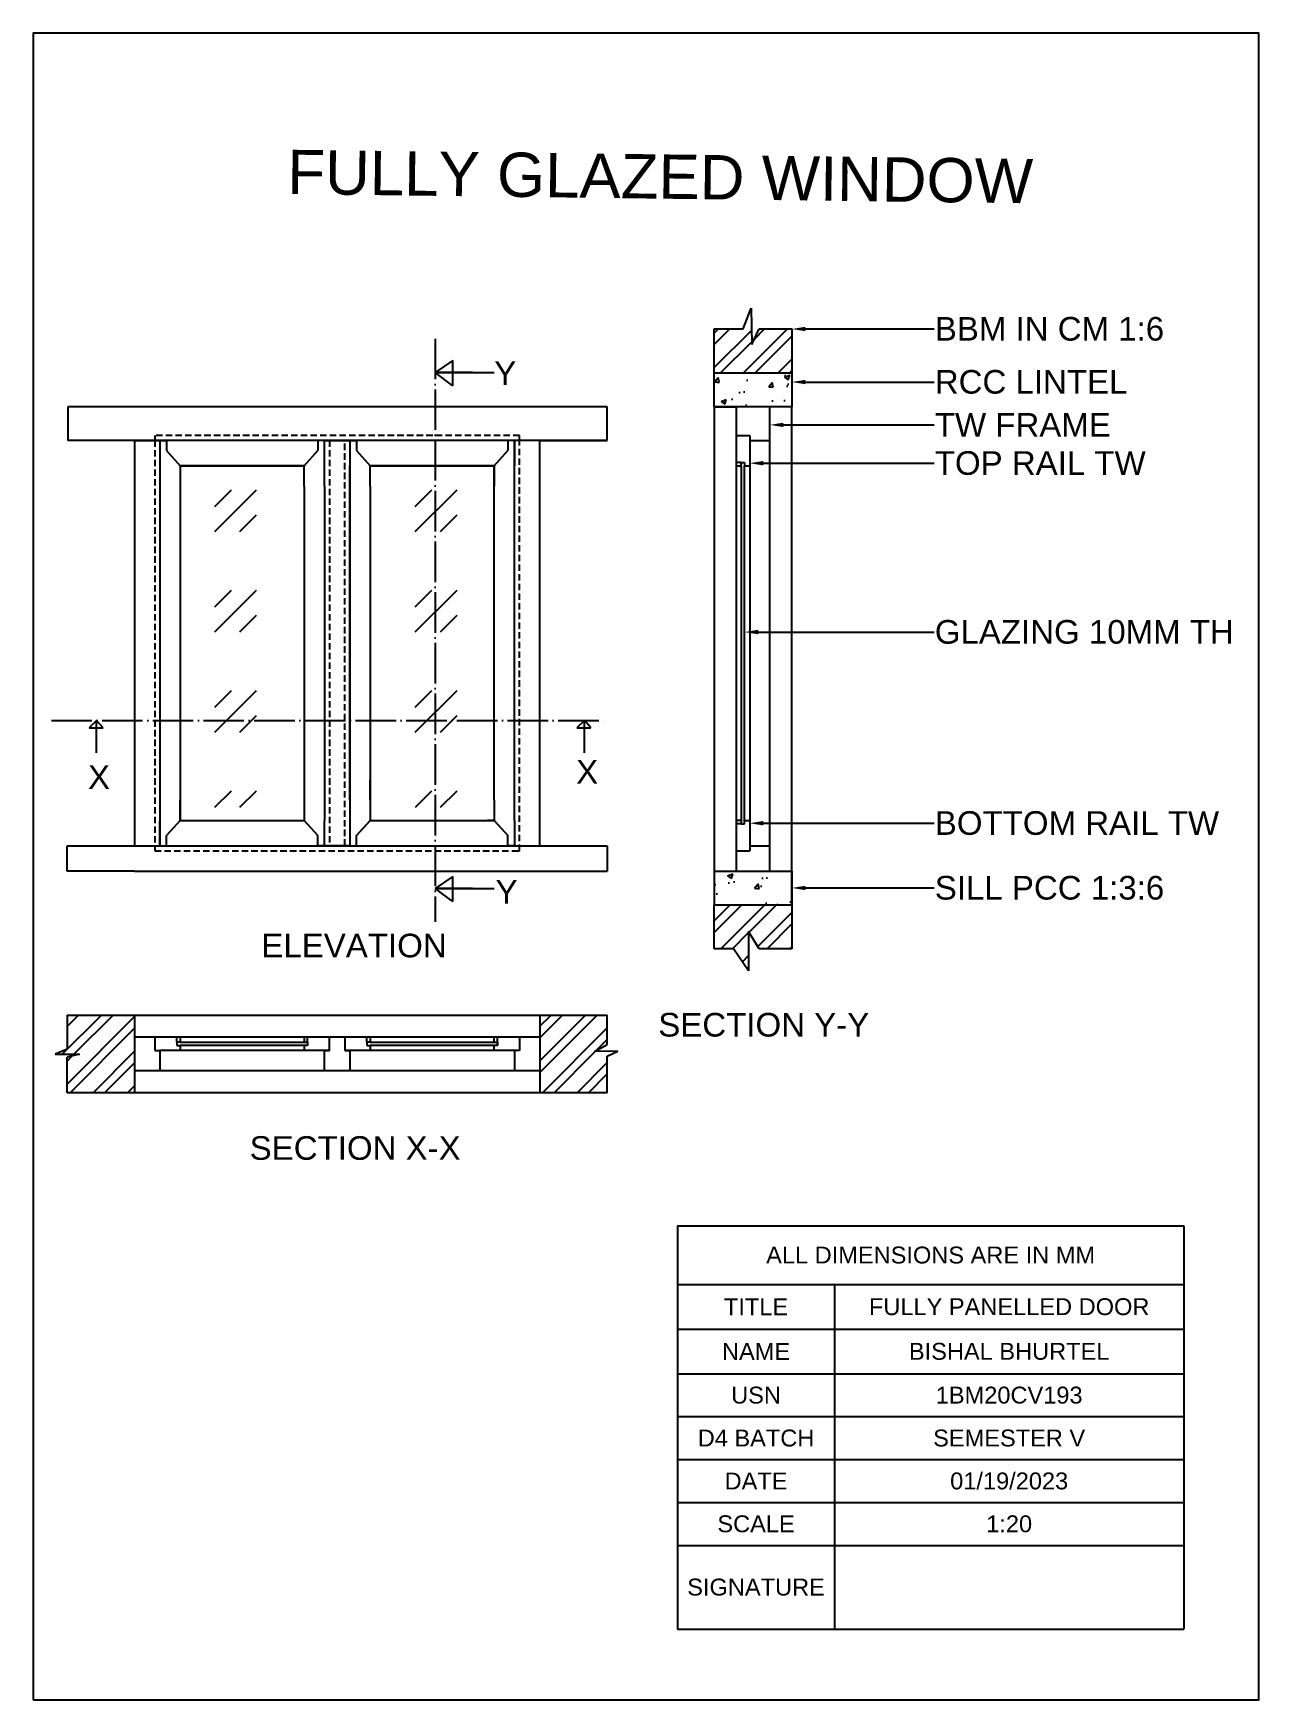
# Model space of a CAD drawing. Header units: inches. Extents: x 448145 to 618619, y -64863 to 148507.
# Drawn here: x 462407 to 466035, y 141171 to 146105 of the extents above; entities that cross this region are included whole.
import ezdxf
from ezdxf import colors
from ezdxf.entities.mleader import LeaderData, LeaderLine
from ezdxf.math import Vec2, Vec3

# ---------------------------------------------------------------- set-up
doc = ezdxf.new("R2010")
doc.units = ezdxf.units.IN
doc.header["$MEASUREMENT"] = 0
doc.linetypes.add('ACAD_ISO04W100', pattern=[30, 24, -3, 0, -3])
doc.linetypes.add('HIDDEN', pattern=[9.525, 6.35, -3.175])
doc.layers.add('PRINT', color=250, linetype='Continuous')
doc.styles.add('Annotative', font='Arial.ttf', dxfattribs={"height": 75})
doc.styles.get("Standard").update_dxf_attribs({"font": 'Arial.ttf', "height": 75})

# ---------------------------------------------------------------- blocks, each defined once
blk = doc.blocks.new('*T29')
at = {"layer": 'PRINT', "color": 0, "linetype": 'ByBlock', "lineweight": -2}
for p, q in [((0, 0), (1499.2, 0)), ((0, 0), (0, -1193.8)), ((1499.2, 0), (1499.2, -1193.8)), ((0, -173.7), (1499.2, -173.7)), ((465.3, -173.7), (465.3, -1193.8)), ((0, -305.9), (1499.2, -305.9)), ((0, -438.1), (1499.2, -438.1)), ((0, -565.1), (1499.2, -565.1)), ((0, -692.2), (1499.2, -692.2)), ((0, -819.2), (1499.2, -819.2)), ((0, -946.2), (1499.2, -946.2)), ((0, -1193.8), (1499.2, -1193.8))]:
    blk.add_line(p, q, dxfattribs=at)
at = {"layer": 'PRINT', "color": 0, "char_height": 50, "attachment_point": 5}
for s, insert, width in [('{\\fArial|b0|i0|c0|p0;\\C256;ALL DIMENSIONS ARE IN MM}', (749.6, -86.9), 1499.03), ('TITLE', (232.6, -239.8), 465.134), ('FULLY PANELLED DOOR', (982.2, -239.8), 1033.777), ('NAME', (232.6, -372), 465.134), ('BISHAL BHURTEL', (982.2, -372), 1033.777), ('1BM20CV193', (982.2, -501.6), 1033.777), ('SEMESTER V', (982.2, -628.7), 1033.777), ('01/19/2023', (982.2, -755.7), 1033.777), ('1:20', (982.2, -882.7), 1033.777)]:
    blk.add_mtext(s, dxfattribs=dict(at, insert=insert, width=width))
at = {"layer": 'PRINT', "color": 0, "char_height": 50, "width": 465.134, "attachment_point": 5, "style": 'Annotative'}
for s, insert in [('USN', (232.6, -501.6)), ('D4 BATCH', (232.6, -628.7)), ('DATE', (232.6, -755.7)), ('SCALE', (232.6, -882.7)), ('SIGNATURE', (232.6, -1070))]:
    blk.add_mtext(s, dxfattribs=dict(at, insert=insert))

msp = doc.modelspace()

# ---------------------------------------------------------------- hatches: boundary and pattern name
at = {"layer": 'PRINT'}
h = msp.add_hatch(dxfattribs=at)
h.set_pattern_fill('ANSI32', color=256, scale=7.6)
h.set_pattern_definition([(45, (459501.784, 139784.35), (-51.18746, 51.18746), []), (45, (459535.91, 139784.35), (-51.18746, 51.18746), [])])
h.paths.add_polyline_path([(464524.846, 143328.843), (464524.846, 143445.905), (464555.804, 143394.617), (464653.106, 143394.617), (464653.106, 143524.617), (464423.106, 143524.617), (464423.106, 143394.617), (464479.849, 143394.617)])
h.paths.add_polyline_path([(464653.106, 145099.617), (464653.106, 145229.617), (464555.999, 145229.617), (464534.035, 145183.296), (464532.599, 145290.842), (464508.193, 145229.617), (464423.106, 145229.617), (464423.106, 145099.617)])
h.paths.add_polyline_path([(464106.376, 142968.435), (464106.376, 143076.229), (464137.241, 143090.998), (464067.979, 143090.221), (464106.376, 143110.909), (464106.376, 143198.435), (463906.376, 143198.435), (463906.376, 142968.435)])
h.paths.add_polyline_path([(462506.376, 142968.435), (462706.376, 142968.435), (462706.376, 143198.435), (462506.376, 143198.435), (462506.376, 143097.793), (462470.856, 143082.051), (462543.026, 143082.051), (462506.376, 143073.954)])
h = msp.add_hatch(dxfattribs=at)
h.set_pattern_fill('AR-CONC', color=256, scale=0.88)
h.set_pattern_definition([(50, (459230.94, 140729.8), (160.3225, -14.0264), [16.764, -184.404]), (355, (459230.94, 140729.8), (-31.0142, 168.13), [13.4112, -147.5237]), (100.4514, (459244.3, 140728.63), (129.3083, 154.1036), [14.2472, -156.7194]), (46.1842, (459230.94, 140774.5), (238.5496, -36.997), [25.146, -276.606]), (96.6356, (459250.82, 140771.42), (208.916, 217.735), [21.371, -235.079]), (351.184, (459230.94, 140774.5), (208.916, 217.735), [20.117, -221.2846]), (21, (459253.29, 140763.32), (133.4207, -89.9934), [16.764, -184.404]), (326, (459253.29, 140763.32), (54.3858, 162.0854), [13.4112, -147.5232]), (71.4514, (459264.4, 140755.83), (187.8064, 72.092), [14.2472, -156.719]), (37.5, (459230.937, 140729.797), (2.71797, 74.40843), [0, -145.735, 0, -149.7584, 0, -148.082]), (7.5, (459230.94, 140729.8), (58.8013, 88.1589), [0, -85.3846, 0, -142.3822, 0, -56.4388]), (327.5, (459181.09, 140729.797), (119.3197, -5.0413), [0, -55.88, 0, -174.3456, 0, -231.3432]), (317.5, (459158.74, 140729.8), (130.3537, 22.3753), [0, -72.644, 0, -115.7834, 0, -164.2872])])
h.paths.add_polyline_path([(464653.106, 144999.617), (464653.106, 145099.617), (464423.106, 145099.617), (464423.106, 144999.617)])
h.paths.add_polyline_path([(464423.106, 143624.617), (464423.106, 143524.617), (464653.106, 143524.617), (464653.106, 143624.617)])
h = msp.add_hatch(dxfattribs=at)
h.set_pattern_fill('GOST_GLASS', color=256, scale=35)
h.set_pattern_definition([(45, (459379.68, 140768.74), (296.985, 0), [175, -245]), (45, (459453.93, 140768.74), (296.985, 0), [70, -350]), (45, (459379.68, 140842.98), (296.985, 0), [70, -350])])
h.paths.add_polyline_path([(463226.204, 144803.558), (463226.204, 144863.558), (462858.704, 144863.558), (462858.704, 143813.558), (462878.704, 143813.558), (463226.204, 143813.558), (463226.204, 143873.558)])
h.paths.add_polyline_path([(463788.704, 144863.558), (463421.204, 144863.558), (463421.204, 144803.558), (463421.204, 143873.558), (463421.204, 143813.558), (463788.704, 143813.558), (463788.704, 143873.558)])

# ---------------------------------------------------------------- linework, layer by layer
for p, q in [((464508.193, 145229.617), (464532.599, 145290.842)), ((464532.599, 145290.842), (464534.035, 145183.296)), ((464423.106, 145099.617), (464423.106, 145229.617)), ((464423.106, 145229.617), (464508.193, 145229.617)), ((464534.035, 145183.296), (464555.999, 145229.617)), ((464555.999, 145229.617), (464653.106, 145229.617)), ((464653.106, 145229.617), (464653.106, 145099.617)), ((463648.477, 145135.974), (463596.448, 145100.675)), ((463648.477, 145061.722), (463648.477, 145135.974)), ((463707.079, 145100.675), (463596.448, 145100.675)), ((463648.477, 145061.722), (463596.448, 145100.675)), ((463596.448, 145100.675), (463771.435, 145100.675)), ((464423.106, 144999.617), (464423.106, 145099.617)), ((464423.106, 145099.617), (464653.106, 145099.617)), ((464653.106, 145099.617), (464653.106, 144999.617)), ((464106.376, 144999.617), (462508.802, 144999.617)), ((464106.376, 144899.617), (464106.376, 144999.617)), ((464423.106, 144999.617), (464423.106, 143624.617)), ((464653.106, 144999.617), (464423.106, 144999.617)), ((464423.106, 144999.617), (464488.106, 144999.617)), ((464488.106, 144999.617), (464488.106, 143624.617)), ((464588.106, 143624.617), (464588.106, 144999.617)), ((464653.106, 143624.617), (464653.106, 144999.617)), ((464488.106, 144914.617), (464528.106, 144914.617)), ((464528.106, 144914.617), (464528.106, 144899.617)), ((464106.376, 144899.617), (462508.802, 144899.617)), ((462706.376, 144899.617), (462706.376, 143699.617)), ((462706.376, 144899.617), (462781.376, 144899.617)), ((462781.376, 144899.617), (462781.376, 143699.617)), ((462781.376, 144899.617), (462801.376, 144899.617)), ((462801.376, 144899.617), (462801.376, 144869.617)), ((462801.376, 144869.617), (462841.376, 144824.617)), ((463208.876, 144824.617), (463248.876, 144869.617)), ((463268.876, 144899.617), (463248.876, 144899.617)), ((463248.876, 144899.617), (463248.876, 144869.617)), ((463268.876, 144824.617), (463268.876, 144899.617)), ((463268.876, 144899.617), (463343.876, 144899.617)), ((463343.876, 144899.617), (463343.876, 144824.617)), ((463343.876, 144899.617), (463363.876, 144899.617)), ((463363.876, 144899.617), (463363.876, 144869.617)), ((463363.876, 144869.617), (463403.876, 144824.617)), ((463771.376, 144824.617), (463811.376, 144869.617)), ((463831.376, 144899.617), (463811.376, 144899.617)), ((463811.376, 144899.617), (463811.376, 144869.617)), ((463831.376, 143774.617), (463831.376, 144899.617)), ((463831.376, 144899.617), (463831.376, 144824.617)), ((463906.376, 143699.617), (463906.376, 144899.617)), ((463906.376, 144899.617), (464106.376, 144899.617)), ((464528.106, 144899.617), (464588.106, 144899.617)), ((464528.106, 144899.617), (464528.106, 143684.617)), ((463208.876, 144824.617), (462841.376, 144824.617)), ((462841.376, 144824.617), (462841.376, 143774.617)), ((462841.376, 144824.617), (462861.376, 144824.617)), ((462841.376, 144824.617), (463208.876, 144824.617)), ((463208.876, 144764.617), (463208.876, 144824.617)), ((463268.876, 144764.617), (463268.876, 144824.617)), ((463343.876, 144764.617), (463343.876, 144824.617)), ((463343.876, 144824.617), (463343.876, 143699.617)), ((463771.376, 144824.617), (463403.876, 144824.617)), ((463403.876, 144764.617), (463403.876, 144824.617)), ((463403.876, 144824.617), (463771.376, 144824.617)), ((463771.376, 144824.617), (463751.376, 144824.617)), ((463771.376, 143834.617), (463771.376, 144824.617)), ((463771.376, 144824.617), (463771.376, 144764.617)), ((464503.106, 144834.617), (464488.106, 144834.617)), ((464488.106, 144824.617), (464503.106, 144824.617)), ((464503.106, 144824.617), (464503.106, 144834.617)), ((464503.106, 144834.617), (464513.106, 144834.617)), ((464503.106, 144824.617), (464503.106, 143774.617)), ((464513.106, 144834.617), (464513.106, 144824.617)), ((464513.106, 143774.617), (464513.106, 144824.617)), ((464513.106, 144824.617), (464528.106, 144824.617)), ((463208.876, 144764.617), (463208.876, 143834.617)), ((463268.876, 144764.617), (463268.876, 143834.617)), ((463343.876, 143834.617), (463343.876, 144764.617)), ((463403.876, 144764.617), (463403.876, 143834.617)), ((462593.599, 144070.352), (462571.855, 144048.608)), ((462593.599, 143974.889), (462593.599, 144070.352)), ((462612.994, 144048.608), (462593.599, 144070.352)), ((464038.328, 144070.157), (464016.585, 144048.413)), ((464038.328, 143974.694), (464038.328, 144070.157)), ((464057.724, 144048.413), (464038.328, 144070.157)), ((462571.855, 144048.608), (462612.994, 144048.608)), ((464016.585, 144048.413), (464057.724, 144048.413)), ((463403.876, 143834.617), (463403.876, 143894.617)), ((462841.376, 143774.617), (462841.376, 143834.617)), ((463208.876, 143834.617), (463208.876, 143774.617)), ((463268.876, 143834.617), (463268.876, 143774.617)), ((463343.876, 143834.617), (463343.876, 143774.617)), ((463403.876, 143834.617), (463403.876, 143774.617)), ((463771.376, 143834.617), (463771.376, 143774.617)), ((462781.376, 143699.617), (462781.376, 143774.617)), ((462841.376, 143774.617), (462801.376, 143729.617)), ((462841.376, 143774.617), (462861.376, 143774.617)), ((462861.376, 143774.617), (463208.876, 143774.617)), ((463248.876, 143729.617), (463208.876, 143774.617)), ((463268.876, 143699.617), (463268.876, 143774.617)), ((463403.876, 143774.617), (463363.876, 143729.617)), ((463363.876, 143729.617), (463403.876, 143774.617)), ((463403.876, 143774.617), (463771.376, 143774.617)), ((463771.376, 143774.617), (463751.376, 143774.617)), ((463771.376, 143774.617), (463811.376, 143729.617)), ((463831.376, 143774.617), (463831.376, 143699.617)), ((464503.106, 143774.617), (464488.106, 143774.617)), ((464503.106, 143774.617), (464503.106, 143764.617)), ((464513.106, 143774.617), (464528.106, 143774.617)), ((464513.106, 143764.617), (464513.106, 143774.617)), ((462801.376, 143699.617), (462801.376, 143729.617)), ((463248.876, 143699.617), (463248.876, 143729.617)), ((463363.876, 143699.617), (463363.876, 143729.617)), ((463811.376, 143699.617), (463811.376, 143729.617)), ((464503.106, 143764.617), (464488.106, 143764.617)), ((464503.106, 143764.617), (464513.106, 143764.617)), ((462506.376, 143624.617), (462506.376, 143699.617)), ((462506.376, 143699.617), (462706.376, 143699.617)), ((462706.376, 143699.617), (462781.376, 143699.617)), ((462781.376, 143699.617), (463906.376, 143699.617)), ((462781.376, 143699.617), (462801.376, 143699.617)), ((462781.376, 143699.617), (462801.376, 143699.617)), ((462801.376, 143699.617), (462831.376, 143699.617)), ((463268.876, 143699.617), (463248.876, 143699.617)), ((463343.876, 143699.617), (463268.876, 143699.617)), ((463343.876, 143699.617), (463363.876, 143699.617)), ((463831.376, 143699.617), (463811.376, 143699.617)), ((463906.376, 143699.617), (464106.376, 143699.617)), ((464106.376, 143699.617), (464106.376, 143624.617)), ((464488.106, 143684.617), (464528.106, 143684.617)), ((464528.106, 143699.617), (464588.106, 143699.617)), ((462706.376, 143624.617), (462506.376, 143624.617)), ((462706.376, 143624.617), (463906.376, 143624.617)), ((464423.106, 143624.617), (464653.106, 143624.617)), ((464423.106, 143624.617), (464423.106, 143524.617)), ((464488.106, 143624.617), (464588.106, 143624.617)), ((464653.106, 143524.617), (464653.106, 143624.617)), ((464653.106, 143624.617), (464653.106, 143394.617)), ((463648.477, 143608.549), (463596.448, 143573.25)), ((463707.079, 143573.25), (463596.448, 143573.25)), ((463648.477, 143534.298), (463596.448, 143573.25)), ((463596.448, 143573.25), (463771.435, 143573.25)), ((463648.477, 143534.298), (463648.477, 143608.549)), ((464423.106, 143524.617), (464653.106, 143524.617)), ((464423.106, 143394.617), (464423.106, 143524.617)), ((464555.804, 143394.617), (464524.846, 143445.905)), ((464524.846, 143445.905), (464524.846, 143328.843)), ((464479.849, 143394.617), (464423.106, 143394.617)), ((464524.846, 143328.843), (464479.849, 143394.617)), ((464653.106, 143394.617), (464555.804, 143394.617)), ((462506.376, 143198.435), (464106.376, 143198.435)), ((462506.376, 143198.435), (462506.376, 143097.793)), ((462706.376, 143198.435), (462706.376, 142968.435)), ((462706.376, 143198.435), (462706.376, 143133.435)), ((463906.376, 143198.435), (463906.376, 142968.435)), ((464106.376, 143110.909), (464106.376, 143198.435)), ((462706.376, 143133.435), (463906.376, 143133.435)), ((462766.376, 143133.435), (462766.376, 143093.435)), ((462766.376, 143133.435), (463846.376, 143133.435)), ((462831.376, 143118.435), (462831.376, 143133.435)), ((462841.376, 143133.435), (462841.376, 143118.435)), ((463208.876, 143133.435), (463208.876, 143118.435)), ((463218.876, 143118.435), (463218.876, 143133.435)), ((463283.876, 143093.435), (463283.876, 143133.435)), ((463283.876, 143133.435), (463328.876, 143133.435)), ((463328.876, 143133.435), (463328.876, 143093.435)), ((463393.876, 143118.435), (463393.876, 143133.435)), ((463403.876, 143133.435), (463403.876, 143118.435)), ((463771.376, 143118.435), (463771.376, 143133.435)), ((463781.376, 143108.435), (463781.376, 143133.435)), ((463846.376, 143133.435), (463846.376, 143093.435)), ((463906.376, 143133.435), (463906.376, 143033.435)), ((462506.376, 143097.793), (462470.856, 143082.051)), ((462470.856, 143082.051), (462543.026, 143082.051)), ((462543.026, 143082.051), (462506.376, 143073.954)), ((462766.376, 143093.435), (462781.376, 143093.435)), ((462781.376, 143093.435), (462781.376, 143033.435)), ((463283.876, 143093.435), (462781.376, 143093.435)), ((462841.376, 143118.435), (462831.376, 143118.435)), ((462831.376, 143118.435), (462831.376, 143108.435)), ((462831.376, 143108.435), (462841.376, 143108.435)), ((462841.376, 143118.435), (463208.876, 143118.435)), ((463208.876, 143108.435), (462841.376, 143108.435)), ((462841.376, 143108.435), (462841.376, 143093.435)), ((463208.876, 143118.435), (463218.876, 143118.435)), ((463208.876, 143108.435), (463208.876, 143093.435)), ((463218.876, 143108.435), (463208.876, 143108.435)), ((463218.876, 143118.435), (463218.876, 143108.435)), ((463268.876, 143033.435), (463268.876, 143093.435)), ((463268.876, 143093.435), (463283.876, 143093.435)), ((463831.376, 143093.435), (463328.876, 143093.435)), ((463328.876, 143093.435), (463343.876, 143093.435)), ((463343.876, 143093.435), (463343.876, 143033.435)), ((463403.876, 143118.435), (463393.876, 143118.435)), ((463393.876, 143118.435), (463393.876, 143108.435)), ((463393.876, 143108.435), (463403.876, 143108.435)), ((463403.876, 143118.435), (463771.376, 143118.435)), ((463771.376, 143108.435), (463403.876, 143108.435)), ((463403.876, 143108.435), (463403.876, 143093.435)), ((463771.376, 143118.435), (463781.376, 143118.435)), ((463771.376, 143093.435), (463771.376, 143108.435)), ((463781.376, 143108.435), (463771.376, 143108.435)), ((463781.376, 143118.435), (463781.376, 143108.435)), ((463846.376, 143093.435), (463831.376, 143093.435)), ((463831.376, 143093.435), (463831.376, 143033.435)), ((464067.979, 143090.221), (464106.376, 143110.909)), ((464137.241, 143090.998), (464067.979, 143090.221)), ((464106.376, 143076.229), (464137.241, 143090.998)), ((462506.376, 142968.435), (462506.376, 143073.954)), ((463906.376, 143033.435), (462706.376, 143033.435)), ((464106.376, 142968.435), (464106.376, 143076.229)), ((464106.376, 142968.435), (462506.376, 142968.435))]:
    msp.add_line(p, q, dxfattribs=at)
at = {"layer": 'PRINT', "linetype": 'ACAD_ISO04W100', "ltscale": 5}
for p, q in [((463596.448, 145200.771), (463596.448, 143473.99)), ((462460.138, 144070.352), (464099.206, 144070.352))]:
    msp.add_line(p, q, dxfattribs=at)
at = {"layer": 'PRINT', "linetype": 'ByBlock'}
for p, q in [((462508.802, 144999.617), (462508.802, 144899.617)), ((463906.376, 143624.617), (464106.376, 143624.617))]:
    msp.add_line(p, q, dxfattribs=at)
at = {"layer": 'PRINT', "linetype": 'HIDDEN', "ltscale": 3}
for p, q in [((463846.376, 144914.617), (462766.376, 144914.617)), ((462766.376, 144914.617), (462766.376, 144899.617)), ((463846.376, 144899.617), (463846.376, 144914.617)), ((462766.376, 144899.617), (462766.376, 143699.617)), ((463283.876, 144899.617), (463283.876, 143699.617)), ((463328.876, 143699.617), (463328.876, 144899.617)), ((463846.376, 143684.617), (463846.376, 144899.617)), ((462766.376, 143699.617), (462766.376, 143684.617)), ((462766.376, 143684.617), (463831.376, 143684.617)), ((463831.376, 143684.617), (463846.376, 143684.617))]:
    msp.add_line(p, q, dxfattribs=at)
at = {"layer": 'PRINT', "linetype": 'HIDDEN'}
for p, q in [((462781.376, 144899.617), (462766.376, 144899.617)), ((463268.876, 144899.617), (463283.876, 144899.617)), ((463343.876, 143699.617), (463328.876, 143699.617))]:
    msp.add_line(p, q, dxfattribs=at)
at = {"layer": 'PRINT'}
msp.add_lwpolyline([(462406.53, 141171.292), (466035.323, 141171.292), (466035.323, 146105.038), (462406.53, 146105.038)], close=True, dxfattribs=at)

# ---------------------------------------------------------------- block references
msp.add_blockref('*T29', (464314.234, 142574.33))

# ---------------------------------------------------------------- texts
msp.add_text('FULLY GLAZED WINDOW', height=131.12827, rotation=359.282458, dxfattribs=at).set_placement((463158.084, 145629.32))
at = {"layer": 'PRINT', "char_height": 70, "attachment_point": 1}
for s, width, heights, insert in [('Y', 164.57371, [0], (463771.435, 145133.827)), ('X', 164.57371, [0], (462568.437, 143937.799)), ('X', 164.57371, [0], (464014.039, 143953.306)), ('Y', 164.57371, [0], (463775.453, 143597.984)), ('ELEVATION', 164.57371, [0], (463081.881, 143439.126)), ('SECTION Y-Y', 700.99541, [72.435], (464257.261, 143204.661)), ('SECTION X-X', 876.87138, [0], (463047.257, 142839.694))]:
    msp.add_mtext_dynamic_manual_height_columns(s, width=width, gutter_width=12.5, heights=heights, dxfattribs=dict(at, insert=insert))

# ---------------------------------------------------------------- leaders
at = {"layer": 'PRINT'}
ml = msp.add_multileader_mtext('Standard', dxfattribs=at)
ml.set_content('BBM IN CM 1:6', color=256)
ml.set_leader_properties()
ml.build(insert=Vec2(0, 0))
ml.multileader.update_dxf_attribs({"arrow_head_size": 40})
ctx = ml.context
ctx.base_point, ctx.char_height, ctx.arrow_head_size, ctx.plane_origin = Vec3(465074.183, 145229.617), 70, 40, Vec3(464653.106, 145229.617)
notes = []
notes.append((ctx, [(0, (1, 1, 0), (465066.183, 145229.617), (1, 0), 8, [(0, [(464653.106, 145229.617)], 0, [])])]))
ctx.mtext.insert, ctx.mtext.flow_direction = Vec3(465076.183, 145265.214), 5
ml = msp.add_multileader_mtext('Standard', dxfattribs=at)
ml.set_content('RCC LINTEL', color=256)
ml.set_leader_properties()
ml.build(insert=Vec2(0, 0))
ml.multileader.update_dxf_attribs({"arrow_head_size": 40})
ctx = ml.context
ctx.base_point, ctx.char_height, ctx.arrow_head_size, ctx.plane_origin = Vec3(465074.183, 145072.595), 70, 40, Vec3(464653.106, 145072.595)
notes.append((ctx, [(0, (1, 1, 0), (465066.183, 145072.595), (1, 0), 8, [(0, [(464653.106, 145072.595)], 0, [])])]))
ctx.mtext.insert, ctx.mtext.flow_direction = Vec3(465076.183, 145108.192), 5
ml = msp.add_multileader_mtext('Standard', dxfattribs=at)
ml.set_content('TW FRAME', color=256)
ml.set_leader_properties()
ml.build(insert=Vec2(0, 0))
ml.multileader.update_dxf_attribs({"arrow_head_size": 40})
ctx = ml.context
ctx.base_point, ctx.char_height, ctx.arrow_head_size, ctx.plane_origin = Vec3(465074.183, 144945.677), 70, 40, Vec3(464588.106, 144945.677)
notes.append((ctx, [(0, (1, 1, 0), (465066.183, 144945.677), (1, 0), 8, [(0, [(464588.106, 144945.677)], 0, [])])]))
ctx.mtext.insert, ctx.mtext.flow_direction = Vec3(465076.183, 144980.677), 5
ml = msp.add_multileader_mtext('Standard', dxfattribs=at)
ml.set_content('TOP RAIL TW', color=256)
ml.set_leader_properties()
ml.build(insert=Vec2(0, 0))
ml.multileader.update_dxf_attribs({"arrow_head_size": 40})
ctx = ml.context
ctx.base_point, ctx.char_height, ctx.arrow_head_size, ctx.plane_origin = Vec3(465074.183, 144832.204), 70, 40, Vec3(464528.106, 144832.204)
notes.append((ctx, [(0, (1, 1, 0), (465066.183, 144832.204), (1, 0), 8, [(0, [(464528.106, 144832.204)], 0, [])])]))
ctx.mtext.insert, ctx.mtext.flow_direction = Vec3(465076.183, 144867.801), 5
ml = msp.add_multileader_mtext('Standard', dxfattribs=at)
ml.set_content('GLAZING 10MM TH', color=256)
ml.set_leader_properties()
ml.build(insert=Vec2(0, 0))
ml.multileader.update_dxf_attribs({"arrow_head_size": 40})
ctx = ml.context
ctx.base_point, ctx.char_height, ctx.arrow_head_size, ctx.plane_origin = Vec3(465074.183, 144332.329), 70, 40, Vec3(464513.106, 144332.329)
notes.append((ctx, [(0, (1, 1, 0), (465066.183, 144332.329), (1, 0), 8, [(0, [(464513.106, 144332.329)], 0, [])])]))
ctx.mtext.insert, ctx.mtext.flow_direction = Vec3(465076.183, 144367.926), 5
ml = msp.add_multileader_mtext('Standard', dxfattribs=at)
ml.set_content('BOTTOM RAIL TW ', color=256)
ml.set_leader_properties()
ml.build(insert=Vec2(0, 0))
ml.multileader.update_dxf_attribs({"arrow_head_size": 40})
ctx = ml.context
ctx.base_point, ctx.char_height, ctx.arrow_head_size, ctx.plane_origin = Vec3(465074.183, 143766.301), 70, 40, Vec3(464528.106, 143766.301)
notes.append((ctx, [(0, (1, 1, 0), (465066.183, 143766.301), (1, 0), 8, [(0, [(464528.106, 143766.301)], 0, [])])]))
ctx.mtext.insert, ctx.mtext.flow_direction = Vec3(465076.183, 143801.898), 5
ml = msp.add_multileader_mtext('Standard', dxfattribs=at)
ml.set_content('SILL PCC 1:3:6', color=256)
ml.set_leader_properties()
ml.build(insert=Vec2(0, 0))
ml.multileader.update_dxf_attribs({"arrow_head_size": 40})
ctx = ml.context
ctx.base_point, ctx.char_height, ctx.arrow_head_size, ctx.plane_origin = Vec3(465074.183, 143574.617), 70, 40, Vec3(464653.106, 143574.617)
notes.append((ctx, [(0, (1, 1, 0), (465066.183, 143574.617), (1, 0), 8, [(0, [(464653.106, 143574.617)], 0, [])])]))
ctx.mtext.insert, ctx.mtext.flow_direction = Vec3(465076.183, 143610.238), 5
for ctx, leaders in notes:
    for number, flags, end, landing, length, lines in leaders:
        leader = LeaderData()
        leader.index, (leader.has_last_leader_line, leader.has_dogleg_vector, leader.attachment_direction) = number, flags
        leader.last_leader_point, leader.dogleg_vector, leader.dogleg_length = Vec3(end), Vec3(landing), length
        for number, points, colour, breaks in lines:
            line = LeaderLine()
            line.index, line.vertices, line.color, line.breaks = number, Vec3.list(points), colors.encode_raw_color(colour), breaks
            leader.lines.append(line)
        ctx.leaders.append(leader)

doc.saveas('drawing.dxf')
